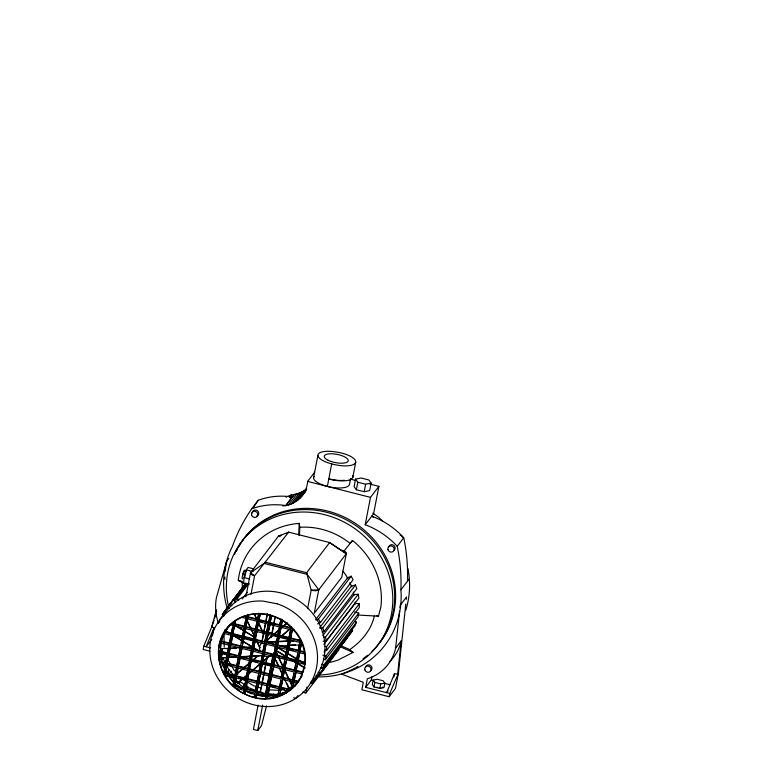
<?xml version="1.0" encoding="UTF-8"?>
<svg xmlns="http://www.w3.org/2000/svg" width="769" height="769" viewBox="0 0 769 769"><rect width="100%" height="100%" fill="white"/><g stroke="black" fill="none" stroke-linecap="round" stroke-linejoin="round"><path stroke-width="1.15" d="M324.47 650.276L326.585 650.449L326.623 646.575L359.334 603.713L355.105 603.367L323.855 644.326M359.334 603.713L359.296 607.577L326.585 650.449M298.718 535.003L299.218 523.391A73.776 68.297 37.3 0 0 238.265 580.191L245.426 584.44M299.449 535.397L299.795 527.294L299.218 523.391M244.321 691.523L243.071 693.157C217.838 681.324 209.091 643.566 230.575 624.053C248.012 608.173 276.6 611.413 292.383 627.985C327.354 664.051 285.914 717.025 243.071 693.157C222.549 682.113 211.244 654.323 223.76 633.445L230.892 635.252L231.258 634.761M219.088 645.383L220.953 642.932L220.357 653.948L221.366 660.984M304.976 663.839L300.948 677.364L297.901 681.728L294.075 680.757L296.065 671.914L294.075 680.757M354.999 604.492L355.134 602.031M253.635 568.839L248.07 567.426L246.205 569.867L244.013 577.596L243.696 582.883L249.262 584.296M236.573 657.12L221.251 657.976L222.135 648.651L239.822 647.671M221.251 657.976L222.135 648.651M405.792 604.098L398.39 673.375L389.768 693.455L365.679 687.332L367.332 678.758A47.12 43.622 37.3 0 0 395.612 648.19L399.563 611.22M399.947 607.645L400.207 605.261L406.561 596.927L406.301 599.32M395.612 648.19L401.226 640.837L397.64 674.355L394.526 673.567L386.653 692.658L388.057 690.822M220.376 647.546L220.953 642.932M221.078 641.971L221.318 640.039M216.502 609.913L211.658 627.081L203.795 646.181L203.16 649.449L209.975 651.189M212.417 635.896L213.993 627.677L211.658 627.081L214.022 620.381M223.625 672.952L225.567 664.329L224 672.462M227.759 652.977L219.146 650.785L218.771 651.276L227.384 653.467L229.364 644.624L227.384 653.467L228.653 655.361L238.265 657.803L238.64 657.312L236.66 666.156L227.047 663.714L229.027 654.871L227.047 663.714M230.892 635.252L229.277 643.605L230.546 645.508L240.159 647.95L238.553 656.303L239.822 658.206L249.435 660.648L247.829 669.001L249.098 670.895L258.711 673.336L257.106 681.69L258.374 683.593L267.987 686.035L266.382 694.388L267.65 696.291L273.187 697.694M233.161 624.909L231.181 633.752L232.449 635.655L242.062 638.097L240.457 646.45L241.726 648.344L251.338 650.795L251.713 650.305L249.723 659.139L240.111 656.697L242.091 647.854L240.111 656.697L262.412 655.467M244.331 627.754L243.956 628.244L234.343 625.793L233.074 623.899L233.324 622.592M225.855 662.83L220.03 661.35L219.655 661.84L225.48 663.32L227.268 655.524M229.854 642.077L231.065 635.809M230.018 624.639L224.692 632.108L231.181 633.752L232.555 628.042M225.23 674.586L224.808 675.297L225.182 674.807M254.078 697.425L254.914 693.052L245.301 690.61L244.033 688.707L245.638 680.354L236.025 677.912L234.756 676.009L225.144 673.567L227.124 664.724L231.402 665.81M240.332 648.507L238.553 656.303L228.941 653.861L230.546 645.508M230.835 644.009L231.209 643.518L240.822 645.96L240.457 646.45L230.835 644.009L232.449 635.655M288.51 691.254L280.723 689.274L279.455 687.371L281.06 679.017L271.447 676.576L270.179 674.682L271.784 666.329L262.171 663.878L260.902 661.984L262.508 653.631L252.895 651.189L251.626 649.286L253.232 640.933L243.619 638.491L242.35 636.597L232.738 634.146L234.343 625.793M234.632 624.293L235.631 620.545L234.632 624.293L244.244 626.735L245.513 628.638L255.135 631.08L253.52 639.433L254.789 641.336L264.401 643.778L264.776 643.288L262.796 652.131L253.184 649.68L255.164 640.846L253.184 649.68M225.144 673.567L227.124 664.724M228.941 653.861L230.719 646.066M231.209 643.518L232.824 635.165M232.738 634.146L234.718 625.303M228.287 672.769L228.931 669.472M245.907 596.725L250.521 572.761L278.436 536.176L288.606 532.129L329.632 542.558L346.29 553.718L341.753 577.288L314.213 613.374L318.751 589.804L346.29 553.718A6.383 2.192 10.9 0 0 341.647 550.248M231.7 677.105L232.353 673.692M234.468 677.518L232.901 685.66L234.843 677.028L234.468 677.518L224.856 675.076M234.756 676.009L236.371 667.665L226.749 665.214L225.48 663.32L227.095 654.967L218.684 652.833L219.059 652.343M238.265 657.803L236.66 666.156L237.929 668.059L247.541 670.501L247.916 670.01L245.936 678.854L236.314 676.412L237.929 668.059M243.956 628.244L242.35 636.597L242.725 636.107L233.113 633.656M246.234 617.891L244.244 626.735L245.628 621.025M246.416 615.488L246.147 616.882L247.416 618.785L257.029 621.227L257.404 620.737M236.544 668.213L235.131 675.528L225.519 673.077M241.428 642.826L242.437 637.607M242.927 635.059L244.129 628.792M251.002 594.264L254.558 575.779L288.606 532.129L287.173 533.619M245.619 681.949L244.033 688.707L234.42 686.265L236.025 677.912M238.217 666.55L240.197 657.716L238.217 666.55L247.829 669.001M253.405 641.49L251.626 649.286L242.014 646.844L243.994 638.001L253.607 640.442M255.5 630.59L253.52 639.433L243.908 636.992L245.513 628.638M297.343 682.574L296.969 683.064L293.787 682.257L292.518 680.363L294.133 672.01L284.511 669.559L283.242 667.665L284.857 659.312L275.244 656.87L273.966 654.967L275.581 646.614L265.968 644.172L264.699 642.269L266.305 633.925L256.692 631.474L255.423 629.58L245.811 627.139L247.416 618.785M247.705 617.276L248.502 614.585L247.705 617.276L257.317 619.727L258.586 621.621L268.198 624.063L268.573 623.572L266.593 632.416L256.981 629.974L258.586 621.621L258.961 621.131L262.162 621.948M234.42 686.265L236.4 677.422M236.314 676.412L238.303 667.569M242.014 646.844L243.994 638.001M243.908 636.992L245.888 628.148M245.811 627.139L247.791 618.295M239.543 683.554L239.947 681.449L248.925 687.803L255.289 690.293M243.302 687.63L243.946 684.285M243.744 690.206L243.177 693.177L244.119 689.716L243.744 690.206L236.208 688.293M247.541 670.501L245.936 678.854L247.205 680.748L256.817 683.199L257.192 682.709L255.202 691.552L245.59 689.101L247.58 680.257L245.59 689.101M251.338 650.795L249.723 659.139L250.992 661.042L260.614 663.484L258.999 671.837L260.268 673.74L269.89 676.182L270.255 675.691L268.275 684.535L258.663 682.093L260.643 673.25L258.663 682.093M257.029 621.227L255.423 629.58L257.202 621.785M249.608 661.196L248.204 668.511L238.592 666.069M257.692 619.237L258.845 613.229L257.317 619.727L257.692 619.237L248.079 616.786M244.667 693.898L245.676 690.12L244.696 693.773C263.181 703.664 288.058 697.925 299.526 680.209M258.682 674.942L257.106 681.69L247.493 679.248L249.098 670.895M235.823 678.835L237.429 683.18L261.037 663.022L258.999 671.837L249.387 669.395L250.992 661.042M260.902 661.984L251.29 659.542L252.895 651.189M255.077 639.827L257.067 630.984L255.077 639.827L264.699 642.269L266.478 634.473M258.874 620.122L260.441 613.431L258.874 620.122L268.487 622.563L269.765 624.466L279.378 626.908L277.763 635.261L279.032 637.155L288.654 639.597L287.039 647.95L288.308 649.853L297.92 652.295L296.315 660.648L297.584 662.551L304.601 664.329M247.493 679.248L249.271 671.452M249.387 669.395L251.367 660.552M251.29 659.542L253.27 650.699M256.981 629.974L258.961 621.131M247.541 689.207L247.945 687.111M261.498 643.528L267.285 613.489M262.181 641.375L267.516 613.643M256.817 683.199L255.202 691.552L256.481 693.446L266.093 695.887L266.468 695.397L265.545 698.723M264.401 643.778L262.796 652.131L264.065 654.025L273.677 656.466L272.072 664.82L273.341 666.723L282.954 669.165L283.328 668.674L281.348 677.518L271.736 675.076L273.716 666.233L271.736 675.076M268.198 624.063L266.593 632.416L267.862 634.319L277.474 636.761L277.849 636.271L275.869 645.114L266.257 642.673L268.237 633.829L266.257 642.673M254.452 696.906L254.875 694.734M262.681 654.188L261.277 661.494L251.655 659.052M268.862 622.073L270.284 614.7L268.487 622.563L268.862 622.073L259.249 619.631M256.481 693.446L255.673 697.589L256.846 692.956M256.769 691.946L258.749 683.103L256.769 691.946L266.382 694.388M270.179 674.682L260.556 672.231L262.171 663.878L262.546 663.387L272.159 665.839M274.052 655.976L272.072 664.82L262.46 662.378L264.065 654.025M275.754 647.171L273.966 654.967L264.353 652.525L265.968 644.172M279.551 627.456L277.763 635.261L268.15 632.81L270.13 623.976L274.408 625.062M280.935 627.302L279.32 635.655L288.942 638.097L290.922 629.253L290.547 629.744L280.935 627.302L279.666 625.399L270.054 622.957L271.428 615.786M260.556 672.231L262.546 663.387M262.46 662.378L264.44 653.535M264.353 652.525L266.343 643.682M268.15 632.81L270.13 623.976M270.054 622.957L271.803 615.296M262.767 693.388L260.355 691.312L266.814 657.812M258.096 705.183L253.424 729.445L257.759 730.55L261.498 725.648L266.535 705.884M261.825 685.535L260.355 691.312M262.498 682.065L264.055 673.98M264.498 671.673L265.613 665.896M266.055 663.58L266.939 658.956M271.39 635.848L274.735 618.516M271.409 637.165L275.187 617.517M257.759 730.55L262.652 705.135M265.401 694.311L268.958 675.826M269.4 673.509L272.966 655.025M265.757 694.301L269.313 675.816M269.765 673.509L273.764 652.708M265.516 698.858L266.093 695.887M269.89 676.182L268.275 684.535L269.544 686.429L279.157 688.88L277.638 696.81M277.474 636.761L275.869 645.114L277.138 647.008L286.75 649.459L287.125 648.969L285.145 657.812L275.533 655.361L277.513 646.518L275.533 655.361M280.82 619.401L279.666 625.399L281.166 619.055L280.791 619.545L282.233 620.564L282.608 620.074L281.223 625.803L290.836 628.244L291.211 627.754L281.598 625.312M314.636 472.204L307.629 481.394C306.879 494.323 295.805 505.271 282.896 505.944M267.151 691.812L266.756 693.898L257.144 691.456M267.554 689.726L267.958 687.63M271.755 667.925L270.553 674.192L260.931 671.741M267.65 696.291L267.228 698.492L268.025 695.801M267.939 694.782L268.314 694.292L277.186 696.551L276.811 697.041L267.939 694.782L269.544 686.429M279.455 687.371L269.832 684.929L271.447 676.576M273.629 665.223L275.61 656.38L273.629 665.223L283.242 667.665M287.039 647.95L277.426 645.508L279.032 637.155M281.223 625.803L282.31 620.17M268.314 694.292L269.919 685.938M269.832 684.929L271.822 676.086M277.426 645.508L279.407 636.665M279.32 635.655L281.31 626.812M313.541 478.02L317.885 455.488M282.954 669.165L281.348 677.518L282.617 679.421L292.23 681.863L290.624 690.216L281.012 687.774L282.617 679.421M286.75 649.459L285.145 657.812L286.414 659.706L296.027 662.147L296.401 661.657L295.998 663.753M290.547 629.744L288.942 638.097L290.211 640L299.823 642.442L300.198 641.952L298.218 650.795L288.596 648.354L290.586 639.51L288.596 648.354M290.836 628.244L291.086 626.937M278.243 695.08L278.676 692.85M279.109 690.62L279.532 688.39M281.031 680.623L279.82 686.88L270.207 684.439M284.828 660.907L283.617 667.175L274.004 664.733M288.827 640.154L287.414 647.46L277.801 645.018M294.104 673.606L292.518 680.363L282.905 677.912L284.511 669.559M284.809 668.059L286.789 659.216L284.809 668.059L294.421 670.501L295.69 672.404L302.082 674.029L302.457 673.538M296.315 660.648L286.702 658.206L288.683 649.363L292.96 650.449M300.256 640.202L300.112 640.942L290.499 638.491L292.105 630.138L293.912 630.599L294.287 630.109M281.089 688.784L279.435 695.926L281.089 688.784L284.434 689.63M281.012 687.774L282.992 678.931M282.905 677.912L284.886 669.068M286.702 658.206L288.683 649.363M290.499 638.491L292.278 630.695M327.363 486.412L331.708 463.88A18.321 6.296 10.9 0 1 317.972 454.671A18.321 6.296 10.9 0 1 335.438 451.893A18.6 6.392 10.9 0 1 355.672 462.438L352.779 477.462L351.414 479.097A18.6 6.392 10.9 0 1 328.815 478.895A18.321 6.296 10.9 0 0 344.368 480.279M296.027 662.147L294.421 670.501L295.594 665.839M299.823 642.442L298.218 650.795L299.487 652.689L304.611 653.996L304.985 653.506M291.768 685.688L290.778 689.428M292.191 683.535L292.604 681.372M297.901 653.89L296.69 660.158L287.077 657.716M307.619 608.664L311.176 590.169L306.62 572.722L329.632 542.558L346.29 553.718M295.978 670.904L296.353 670.414L302.957 672.087L302.582 672.577L295.978 670.904L297.584 662.551M297.872 661.042L298.247 660.552L305.062 662.282L304.687 662.772L297.872 661.042L299.487 652.689M304.255 652.323L299.775 651.189L301.611 642.894M296.353 670.414L297.959 662.061M298.247 660.552L299.852 652.199M299.775 651.189L301.554 643.393M304.399 664.281C308.629 638.078 284.309 613.508 258.471 613.72L258.374 613.7C247.282 613.97 236.612 618.401 228.768 626.274M302.64 692.167L305.889 692.994L307.014 687.14M350.635 478.414L349.597 483.778A18.321 6.296 10.9 0 1 329.69 486.94A18.321 6.296 10.9 0 1 314.04 476.444M355.547 479.116L354.096 486.623L356.374 489.738L364.17 491.718L369.687 490.584L371.129 483.076L368.851 479.962L361.065 477.982L355.547 479.116L357.825 482.23L365.621 484.21L371.129 483.076M356.374 489.738L357.825 482.23M323.24 659.206L325.316 659.735L326.037 655.976L358.748 613.104L354.596 612.057M364.17 491.718L365.621 484.21M339.052 647.777L338.6 650.122L305.889 692.994M319.077 676.903A91.213 84.436 37.3 0 0 400.909 589.813A189.933 175.822 37.3 0 0 397.217 546.298A77.467 71.709 37.3 0 0 365.198 524.737L370.475 497.37L378.886 486.344L369.812 484.037M378.886 486.344L373.609 513.711L365.198 524.737M358.748 613.104L358.027 616.863L325.316 659.735M365.679 687.332L371.292 679.979L371.908 676.768M373.167 680.113L372.292 684.621L374.003 686.957L379.848 688.438L383.991 687.592L384.856 683.083L383.145 680.757L377.3 679.267L373.167 680.113L374.868 682.449L380.722 683.939L384.856 683.083M374.003 686.957L374.868 682.449M379.848 688.438L380.722 683.939M354.98 668.03A103.844 96.125 37.3 0 1 341.484 674.105L363.304 682.286L361.863 689.793L389.143 696.724L389.768 693.455M393.843 677.085L394.526 673.567M398.39 673.375L395.497 688.399L389.143 696.724M244.504 577.269L244.888 575.443L244.58 576.856M242.802 575.385L243.34 573.289M225.259 630.551L224.048 635.146L224.221 647.248M374.349 616.017C371.235 629.917 361.315 641.74 349.76 649.594L340.234 645.412M358.066 615.027L378.463 616.2L380.895 606.972A73.776 68.297 37.3 0 0 352.5 540.453L350.116 543.404A69.681 64.5 37.3 0 0 299.795 527.294M228.835 558.381L226.711 561.159L216.387 597.792A54.041 50.023 37.3 0 0 218.425 623.323M214.666 618.093L216.608 611.22M245.138 574.424L245.676 572.665L245.263 574.01M221.309 641.904L224.115 633.685M320.413 667.665L322.394 668.54L323.787 665.012L356.489 622.14L354.519 621.275M356.489 622.14L355.105 625.668L322.394 668.54M213.993 627.677L206.13 646.767L211.735 639.424M245.974 571.78L246.513 570.55L246.099 571.482M221.77 638.981L224.01 633.714M224.836 631.772L229.912 624.707M243.562 572.703L244.206 571.848M224.125 615.748L222.308 614.566L224.317 611.384L245.398 583.758M350.818 629.359L352.635 630.532L317.914 676.595L316.097 675.413M352.635 630.532L314.588 680.901L312.012 683.66L310.407 682.199M225.144 631.676L229.95 624.803M294.777 686.198L296.969 683.064M302.13 675.893L296.642 683.747L289.903 689.178M227.182 608.106A91.213 84.436 37.3 0 1 232.363 546.49A189.933 175.822 37.3 0 1 251.703 508.818L258.24 500.244A71.19 65.894 37.3 0 1 292.239 496.976L290.442 497.207M289.442 497.37L291.307 494.919M285.885 505.521L294.296 494.496M288.433 504.945L296.844 493.919L301.9 491.939L306.398 489.007L297.988 500.033M291.018 504.079L299.429 493.054M293.489 502.964L301.9 491.939M295.815 501.609L304.226 490.584M304.659 491.795L306.764 489.036M299.968 498.245L305.581 490.891M303.322 494.102L304.726 492.266M301.756 496.265L305.966 490.747M229.249 608.529L227.643 607.068L245.82 583.258M222.308 614.566L233.939 599.33M235.391 597.426L245.571 584.084M227.643 607.068L246.215 583.354M223.471 614.671L219.838 619.439L218.454 622.967L219.905 621.054M235.641 602.377L234.305 600.695L247.387 583.546M234.305 600.695L237.361 598.455L248.993 583.21M242.225 598.974L247.32 592.303M222.597 635.107L223.837 633.473M220.338 642.326L219.963 642.817L228.989 645.114M242.418 616.93L242.043 617.42L245.859 618.382M218.492 656.399L220.357 653.948L223.952 667.876M220.847 667.405L222.712 664.954L224.769 669.049M225.99 677.643L227.855 675.201L235.439 683.977L240.466 688.044M229.152 673.952L231.334 671.097M233.949 685.938L235.439 683.977L241.139 688.015M245.561 687.169L247.022 685.256M253.847 697.368L255.097 695.734M315.492 619.872L347.473 577.952L351.154 576.192L353.106 579.701L320.394 622.573L317.635 623.899M316.607 619.939L318.443 619.064L351.154 576.192M265.17 698.771L266.41 697.137M319.51 627.975L351.491 586.055L355.48 584.969L356.797 588.718L324.085 631.58L322.096 632.128M320.779 628.379L322.769 627.84L355.48 584.969M272.245 695.839L273.697 693.926M322.807 635.579L354.067 594.61L358.229 594.235L358.883 598.099L326.171 640.971L323.047 641.25M276.254 697.281L278.118 694.83L288.221 690.543L286.356 692.994M277.657 696.685L278.032 696.195M326.171 640.971L325.518 637.107L358.229 594.235M397.217 546.298L403.754 537.723A77.467 71.709 37.3 0 0 371.744 516.162L373.426 517.364M289.99 690.053L290.365 689.562L281.387 687.284M297.901 681.728L298.276 681.238L294.45 680.267M324.066 652.064L325.518 650.161M297.949 695.474L295.767 698.329L293.604 697.781M312.012 683.66L322.192 670.328M325.825 665.56L336.735 651.276M338.187 649.363L347.3 638.039M400.909 589.813L409.319 578.797M343.541 551.7L352.5 540.453M355.672 462.438L354.307 464.082A18.6 6.392 10.9 0 1 331.708 463.88M264.661 641.98L279.185 629.58M282.819 626.475L286.452 623.371M266.622 640.74L272.976 635.309M274.793 633.762L278.426 630.657M280.243 629.109L287.5 622.9M234.612 675.567L258.23 655.409M234.881 675.72L242.148 669.511M243.965 667.963L249.416 663.311M253.049 660.206L257.586 656.332M278.474 638.491L280.291 636.943M282.108 635.396L289.365 629.186M274.985 641.904L276.802 640.356M278.618 638.799L289.519 629.494M262.854 661.465L270.121 655.265M237.429 683.18L242.235 679.45M244.052 677.902L270.39 655.419M250.521 572.761L254.558 575.779A5.556 1.913 10.9 0 1 250.521 572.761L265.593 562.293L306.62 572.722L307.167 574.356L318.751 589.804L311.176 590.169A6.383 2.192 10.9 0 0 318.751 589.804M286.635 691.639L288.221 690.543M289.163 689.889L294.835 685.967M349.76 649.594L353.048 652.42L337.976 660.1A73.776 68.297 37.3 0 1 329.122 662.522M293.047 686.265L295.171 685.179M276.629 696.791L277.186 696.551M285.972 497.168L291.413 494.88L298.978 493.881M276.273 695.464L285.847 692.187M220.136 655.842L222.126 655.303M221.462 659.591L223.452 659.052M296.844 493.919L294.162 494.534L285.751 505.55A71.238 65.951 37.3 0 0 251.703 508.818M282.281 689.428L277.955 690.312L266.708 689.649M286.616 688.553L289.865 687.89M278.426 694.032L275.148 694.474L266.055 693.34M279.589 693.878L281.925 693.561M272.582 695.58L278.118 694.83M323.441 637.29L325.518 637.107M270.169 641.846L293.748 640.539M298.468 640.279L300.823 640.144M270.15 642.221L293.729 640.913M298.449 640.644L300.804 640.519M244.532 647.411L252.79 646.95M225.769 648.671L236.381 648.084M244.638 647.623L250.531 647.296M288.25 645.201L295.325 644.807M279.983 646.037L302.38 644.787M221.155 657.764L235.295 656.976M243.648 656.726L264.872 655.553M280.637 536.07L278.436 536.176A5.556 1.913 10.9 0 1 281.531 535.378M307.167 574.356L264.19 563.456M324.508 646.412L326.623 646.575M265.901 696.185L255.721 694.916L263.008 696.32M238.265 580.576L241.235 581.076M260.162 694.465L264.546 695.311M350.529 479.135L356.201 480.577M307.629 481.394L370.475 497.37M246.205 569.867L252.876 571.569M244.013 577.596L249.579 579.019M270.419 622.467L280.041 624.918M235.006 623.803L244.619 626.245M246.176 626.648L255.798 629.09M257.355 629.484L266.968 631.926M268.525 632.329L278.138 634.771M279.695 635.165L289.317 637.607M290.874 638.001L300.487 640.452M232.036 623.64L233.074 623.899M263.469 632.618L266.68 633.435M272.505 634.915L276.782 636.001M281.55 637.213L287.952 638.837M230.556 624.832L232.786 625.399M322.922 655.188L326.037 655.976M225.067 631.618L231.556 633.262M244.282 636.501L253.895 638.943M255.452 639.337L265.065 641.788M266.632 642.182L276.244 644.624M288.971 647.863L298.583 650.305M300.15 650.699L304.62 651.833M234.958 635.703L241.37 637.338M242.389 646.354L252.001 648.796M253.559 649.199L263.171 651.641M264.728 652.035L274.341 654.477M275.908 654.871L285.52 657.322M371.292 679.979L373.494 680.536M384.529 683.343L390.056 684.746M282.021 658.004L285.232 658.822M291.057 660.302L295.334 661.388M203.795 646.181L210.552 647.892M229.316 653.371L238.928 655.813M240.486 656.207L250.098 658.658M262.835 661.888L272.447 664.329M285.174 667.569L294.796 670.01M220.107 652.602L226.413 654.208M241.264 657.985L244.475 658.802M252.443 660.821L256.711 661.907M227.413 663.224L237.035 665.666M249.762 668.905L259.374 671.347M272.111 674.586L281.723 677.028M283.28 677.422L292.893 679.873M220.011 663.503L225.192 664.82M236.689 675.922L246.301 678.364M247.868 678.758L257.48 681.199M259.038 681.603L268.65 684.045M229.498 675.672L233.776 676.758M238.534 677.97L246.013 679.863M270.986 686.217L275.264 687.303M234.795 685.775L244.407 688.217M245.965 688.611L255.577 691.062M261.22 688.178L253.587 685.737L243.773 679.661M376.55 615.556L378.463 616.2M257.394 691.12L260.566 692.36M254.645 694.494L244.946 690.706L251.751 693.888M321.807 664.147L323.787 665.012M339.927 646.652L353.048 652.42M277.907 647.402L303.39 662.782M277.705 647.729L301.15 661.878M303.188 663.109L305.226 664.349M235.833 625.774L254.183 636.847M234.737 625.332L254.097 637.02M278.561 651.785L285.703 656.092M293.854 661.023L305.072 667.79M276.321 650.882L289.577 658.889M292.633 660.734L304.86 668.117M224.606 630.138L229.7 633.214M233.776 635.675L259.259 651.055M224.519 630.301L229.614 633.377M233.689 635.838L259.182 651.228M224.317 611.384L226.134 612.557M318.106 672.221L319.933 673.404M372.84 513.163L378.656 517.306A91.213 84.436 37.3 0 1 382.924 521.44M230.219 604.309L231.825 605.77M312.983 679.45L314.588 680.901M237.948 674.105L233.92 669.972L227.586 659.129M233.843 675.413L228.643 669.405L226.365 664.849M237.361 598.455L238.707 600.137M227.855 675.201L233.026 682.036M318.443 619.064L320.394 622.573M347.857 578.807L346.3 575.702A52.936 49.005 37.3 0 0 342.878 571.107M349.857 582.796L351.894 586.853M222.539 657.245L225.413 662.955M225.798 671.097L227.345 674.173M275.196 649.545L283.386 666.925M284.405 669.097L291.576 684.295M275.888 651.901L277.426 655.159M278.445 657.332L283.05 667.108M284.078 669.28L288.683 679.056M289.702 681.228L291.749 685.573M254.251 613.643L256.808 619.074M257.836 621.246L263.969 634.271M254.039 613.672L256.596 619.093M258.134 622.352L263.767 634.3M276.042 660.369L278.599 665.8M280.647 670.145L282.694 674.49M286.789 683.18L289.346 688.611M273.668 656.207L278.272 665.983M279.291 668.155L282.358 674.673M283.386 676.845L289.529 689.88M247.262 620.679L254.424 635.876M255.452 638.049L260.057 647.825M245.522 617.44L254.222 635.905M255.241 638.078L259.845 647.854M236.487 680.065L237.698 683.333M322.769 627.84L324.085 631.58M220.299 648.584L220.876 650.497M353.288 592.024L354.028 595.485M220.222 646.412L221.895 654.188M242.225 581.249L242.341 589.179M271.87 655.601A8.142 7.536 37.3 0 1 263.969 655.63M259.903 650.93A8.142 7.536 37.3 0 1 261.354 643.413M266.756 641.115A8.142 7.536 37.3 0 1 273.908 644.98M274.85 646.844A8.142 7.536 37.3 0 1 275.283 648.853M274.533 652.746A8.142 7.536 37.3 0 1 273.408 654.361M234.564 554.362A85.513 79.159 37.3 0 1 356.72 526.179A85.513 79.159 37.3 0 1 371.956 651.391M367.62 655.246A85.513 79.159 37.3 0 1 363.026 658.725M224.865 579.336A103.844 96.125 37.3 0 1 224.904 577.038M225.24 571.309A103.844 96.125 37.3 0 1 226.711 561.159M357.931 666.339A103.844 96.125 37.3 0 1 355.97 667.473M403.754 537.723A189.933 175.822 37.3 0 1 407.455 581.249M352.538 475.502A18.6 6.392 10.9 0 1 352.779 477.462M253.732 507.146A189.933 175.822 37.3 0 1 258.24 500.244M407.926 568.579A91.213 84.436 37.3 0 1 405.705 610.413M400.13 535.022A3.259 3.018 37.3 0 1 402.466 537.291M236.458 551.046A85.513 79.159 37.3 0 1 237.477 548.979M238.573 546.942A85.513 79.159 37.3 0 1 242.889 540.088M244.244 538.233A85.513 79.159 37.3 0 1 361.161 527.563A85.513 79.159 37.3 0 1 379.107 643.384M252.395 513.019A3.259 3.018 37.3 0 1 255.154 510.02A3.259 3.018 37.3 0 1 258.663 512.683A3.259 3.018 37.3 0 1 256.51 516.143M388.864 546.884A3.259 3.018 37.3 0 1 393.786 545.394A3.259 3.018 37.3 0 1 393.651 550.527M228.48 605.991A85.513 79.159 37.3 0 1 293.806 512.577A85.513 79.159 37.3 0 1 391.825 587.103A85.513 79.159 37.3 0 1 319.327 675.067M365.727 667.05A3.259 3.018 37.3 0 1 370.639 665.56A3.259 3.018 37.3 0 1 370.514 670.693M401.226 640.837A47.12 43.622 37.3 0 1 389.806 661.494M382.972 687.034A4.076 1.403 10.9 0 1 382.385 687.64M380.876 687.89A4.076 1.403 10.9 0 1 379.896 687.861M377.829 687.486A4.076 1.403 10.9 0 1 376.868 687.178M264.584 695.772A55.358 51.244 37.3 0 1 257.663 693.984M247.733 689.706A55.358 51.244 37.3 0 1 245.638 688.515M244.619 687.899A55.358 51.244 37.3 0 1 235.756 681.132M233.382 678.816A55.358 51.244 37.3 0 1 225.317 668.376M224.711 667.357A55.358 51.244 37.3 0 1 219.886 656.543M223.097 616.603A55.358 51.244 37.3 0 1 302.092 603.175A55.358 51.244 37.3 0 1 310.378 682.901M242.648 578.682A4.499 0.711 -75.7 0 1 242.956 573.626A4.499 0.711 -75.7 0 1 244.744 571.29M293.787 682.257L292.71 687.861L294.162 681.767L293.787 682.257M220.828 640.875L220.463 641.365L229.277 643.605L229.652 643.115L220.828 640.875M244.744 615.94L244.369 616.43L246.147 616.882L246.522 616.392L244.744 615.94M277.09 603.79L263.133 601.108A55.358 51.244 37.3 0 0 215.032 672.942A55.358 51.244 37.3 0 0 305.235 690.274A55.358 51.244 37.3 0 0 277.09 603.79M328.132 460.275A12.217 4.201 10.9 0 0 347.982 461.41A12.217 4.201 10.9 0 0 332.621 453.816A12.217 4.201 10.9 0 0 328.132 460.275M251.607 515.047A3.259 3.018 37.3 0 0 256.961 516.614A3.259 3.018 37.3 0 0 255.327 511.375A3.259 3.018 37.3 0 0 251.607 515.047M364.862 669.886A3.259 3.018 37.3 0 0 370.216 671.452A3.259 3.018 37.3 0 0 368.582 666.204A3.259 3.018 37.3 0 0 364.862 669.886M387.999 549.72A3.259 3.018 37.3 0 0 393.353 551.286A3.259 3.018 37.3 0 0 391.719 546.038A3.259 3.018 37.3 0 0 387.999 549.72"/></g></svg>
